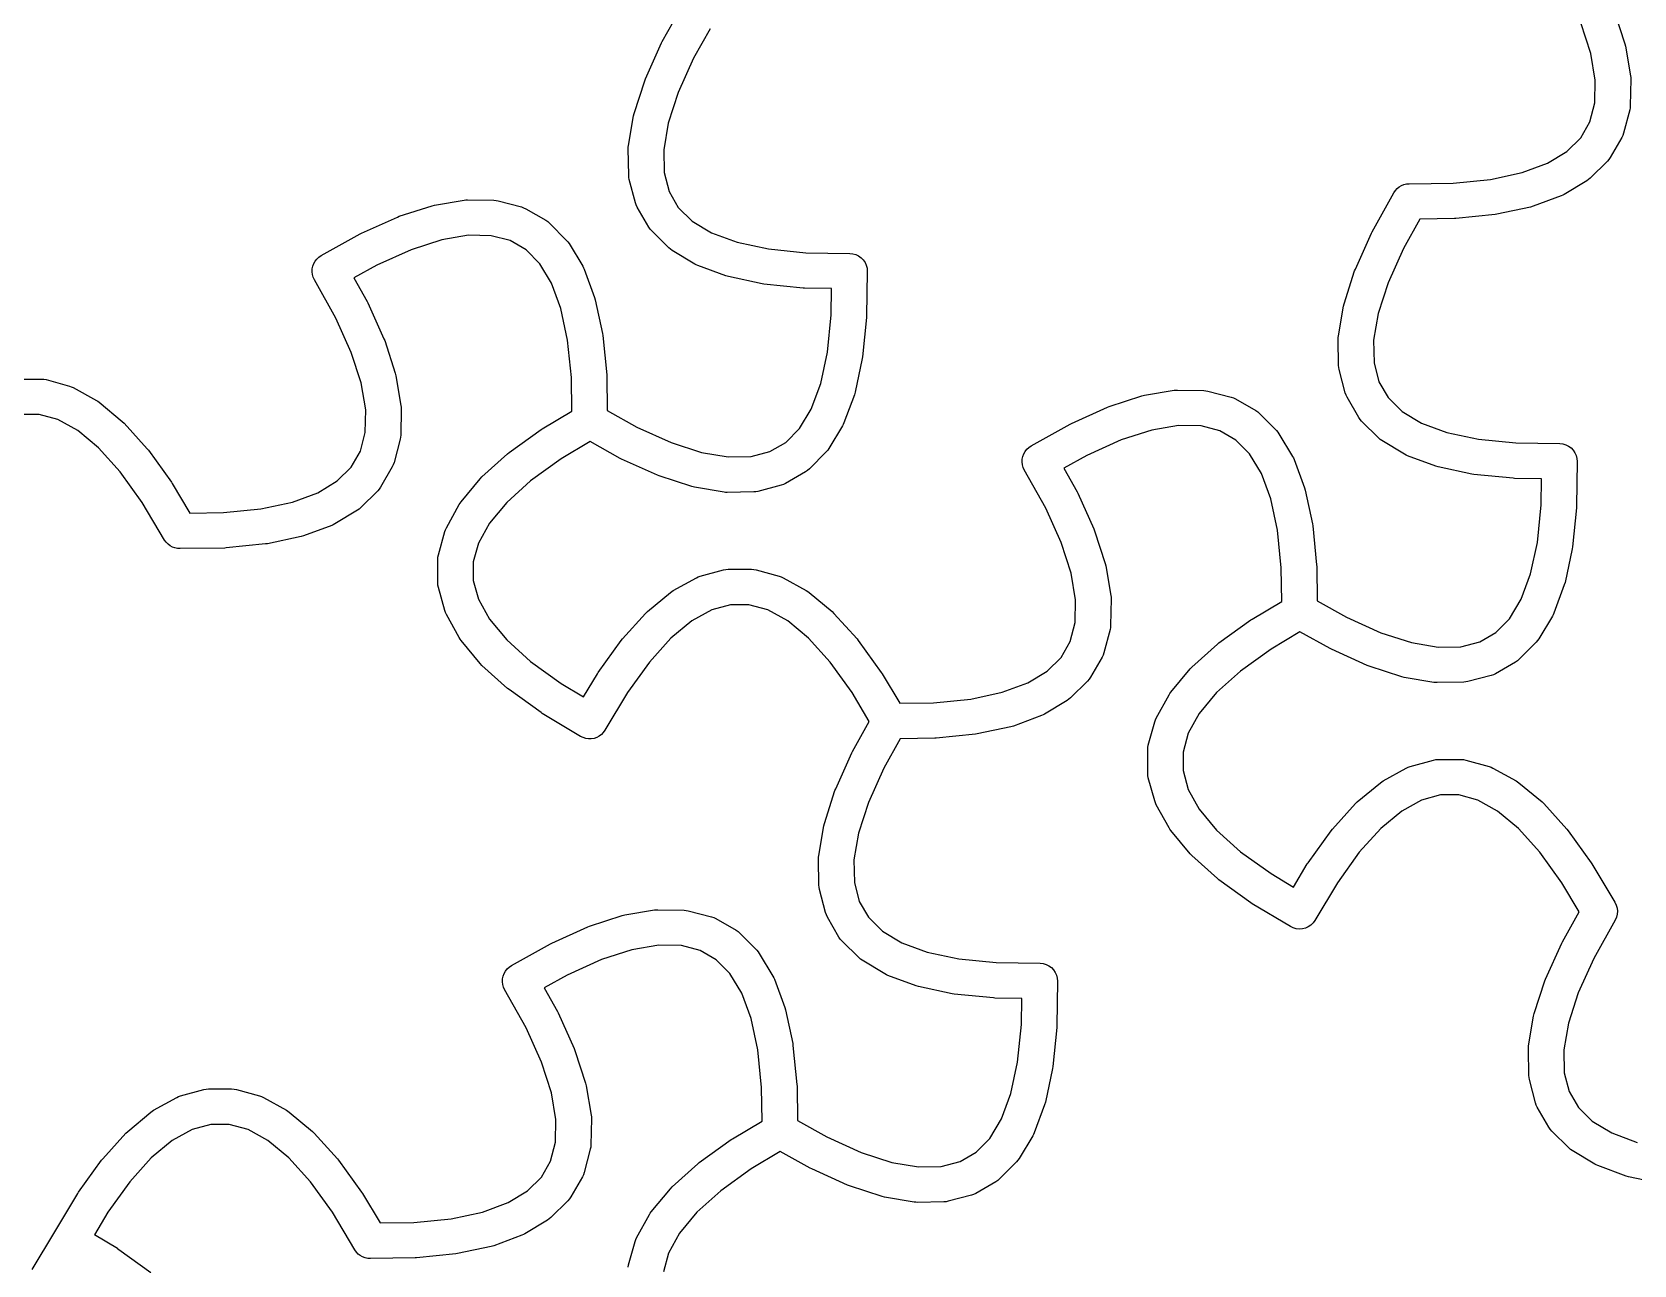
# Model space of a CAD drawing. Header units: millimetres. Extents: x 0 to 304, y 0 to 228.
# Drawn here: x 180.6 to 248.4, y 52.1 to 104.3 of the extents above; entities that cross this region are included whole.
import ezdxf

# ---------------------------------------------------------------- set-up
doc = ezdxf.new("R2010")
doc.units = ezdxf.units.MM
doc.layers.add('VISIBLE', color=7, linetype='CONTINUOUS')

msp = doc.modelspace()

# ---------------------------------------------------------------- linework, layer by layer
at = {"layer": 'VISIBLE'}
for p, q in [((207.320255, 103.853442), (208.030375, 105.126324)), ((247.614311, 105.147103), (248.063349, 103.760599)), ((246.619602, 103.350061), (246.200049, 104.645528)), ((206.606617, 102.27724), (207.291504, 103.796307)), ((207.291504, 103.796307), (207.320255, 103.853442)), ((209.340314, 104.395531), (208.645789, 103.150602)), ((248.063349, 103.760599), (248.089181, 103.655483)), ((208.645789, 103.150602), (207.991087, 101.698483)), ((246.812145, 102.219939), (246.619602, 103.350061)), ((248.089181, 103.655483), (248.302717, 102.402142)), ((248.302717, 102.402142), (248.311278, 102.332167)), ((206.127787, 100.813554), (206.576825, 102.200058)), ((206.576825, 102.200058), (206.606617, 102.27724)), ((246.793602, 101.259719), (246.812145, 102.219939)), ((248.313231, 102.261697), (248.291611, 101.142121)), ((248.311278, 102.332167), (248.313231, 102.261697)), ((207.991087, 101.698483), (207.571533, 100.403016)), ((246.585066, 100.458508), (246.793602, 101.259719)), ((248.284727, 101.054196), (248.267569, 100.967687)), ((248.291611, 101.142121), (248.284727, 101.054196)), ((205.888419, 99.455097), (206.101954, 100.708438)), ((206.101954, 100.708438), (206.127787, 100.813554)), ((207.571533, 100.403016), (207.378991, 99.272894)), ((246.195653, 99.784026), (246.585066, 100.458508)), ((248.267569, 100.967687), (248.011141, 99.982476)), ((245.606053, 99.202822), (246.195653, 99.784026)), ((247.934842, 99.79639), (247.443953, 98.946144)), ((247.979257, 99.886864), (247.934842, 99.79639)), ((248.011141, 99.982476), (247.979257, 99.886864)), ((205.877905, 99.314652), (205.879858, 99.385122)), ((205.899525, 98.195075), (205.877905, 99.314652)), ((205.879858, 99.385122), (205.888419, 99.455097)), ((207.378991, 99.272894), (207.397533, 98.312674)), ((244.783748, 98.706654), (245.606053, 99.202822)), ((243.708763, 98.308339), (244.783748, 98.706654)), ((247.320947, 98.787024), (246.595943, 98.072346)), ((247.387808, 98.862442), (247.320947, 98.787024)), ((247.443953, 98.946144), (247.387808, 98.862442)), ((205.906409, 98.107151), (205.899525, 98.195075)), ((205.923567, 98.020642), (205.906409, 98.107151)), ((206.179995, 97.035431), (205.923567, 98.020642)), ((207.397533, 98.312674), (207.60607, 97.511463)), ((238.426661, 97.629816), (238.513262, 97.700989)), ((238.513262, 97.700989), (238.609503, 97.75846)), ((238.609503, 97.75846), (238.713235, 97.800945)), ((238.713235, 97.800945), (238.822141, 97.827494)), ((238.822141, 97.827494), (238.933787, 97.837516)), ((238.933787, 97.837516), (240.792156, 97.864879)), ((240.792156, 97.864879), (242.377079, 98.02395)), ((242.377079, 98.02395), (243.708763, 98.308339)), ((246.4569, 97.964308), (245.498128, 97.385796)), ((246.529603, 98.014232), (246.4569, 97.964308)), ((246.595943, 98.072346), (246.529603, 98.014232)), ((197.679898, 96.934904), (198.933239, 97.14844)), ((198.933239, 97.14844), (199.003214, 97.157001)), ((199.003214, 97.157001), (199.073684, 97.158954)), ((199.073684, 97.158954), (200.193261, 97.137334)), ((200.193261, 97.137334), (200.281185, 97.13045)), ((200.281185, 97.13045), (200.367694, 97.113292)), ((200.367694, 97.113292), (201.352905, 96.856864)), ((206.211878, 96.939818), (206.179995, 97.035431)), ((207.60607, 97.511463), (207.995483, 96.83698)), ((237.368778, 95.801964), (238.28986, 97.452994)), ((238.28986, 97.452994), (238.351635, 97.546531)), ((238.351635, 97.546531), (238.426661, 97.629816)), ((245.371242, 97.324679), (244.17905, 96.882936)), ((245.436123, 97.352253), (245.371242, 97.324679)), ((245.498128, 97.385796), (245.436123, 97.352253)), ((194.592029, 95.745355), (196.111096, 96.430241)), ((196.111096, 96.430241), (196.188278, 96.460034)), ((196.188278, 96.460034), (197.574782, 96.909072)), ((197.574782, 96.909072), (197.679898, 96.934904)), ((201.352905, 96.856864), (201.448518, 96.82498)), ((201.448518, 96.82498), (201.538992, 96.780565)), ((201.538992, 96.780565), (202.389237, 96.289676)), ((202.389237, 96.289676), (202.472939, 96.23353)), ((206.256294, 96.849344), (206.211878, 96.939818)), ((206.747183, 95.999099), (206.256294, 96.849344)), ((207.995483, 96.83698), (208.585083, 96.255777)), ((239.388837, 96.344054), (238.694312, 95.099125)), ((240.846246, 96.365513), (239.388837, 96.344054)), ((240.910101, 96.369181), (240.846246, 96.365513)), ((242.568096, 96.535586), (240.910101, 96.369181)), ((242.649833, 96.548375), (242.568096, 96.535586)), ((244.0751, 96.85275), (242.649833, 96.548375)), ((244.17905, 96.882936), (244.0751, 96.85275)), ((192.883865, 94.795522), (194.534894, 95.716604)), ((194.534894, 95.716604), (194.592029, 95.745355)), ((199.115442, 95.657868), (197.98532, 95.465325)), ((200.075662, 95.639325), (199.115442, 95.657868)), ((200.876873, 95.430788), (200.075662, 95.639325)), ((202.472939, 96.23353), (202.548357, 96.16667)), ((202.548357, 96.16667), (203.263036, 95.441666)), ((206.803328, 95.915397), (206.747183, 95.999099)), ((206.870189, 95.839979), (206.803328, 95.915397)), ((207.595193, 95.1253), (206.870189, 95.839979)), ((208.585083, 96.255777), (209.407387, 95.759609)), ((209.407387, 95.759609), (210.482373, 95.361294)), ((236.65514, 94.225762), (237.340026, 95.74483)), ((237.340026, 95.74483), (237.368778, 95.801964)), ((196.689853, 95.045771), (195.237734, 94.391069)), ((197.98532, 95.465325), (196.689853, 95.045771)), ((201.551356, 95.041376), (200.876873, 95.430788)), ((202.132559, 94.451775), (201.551356, 95.041376)), ((203.263036, 95.441666), (203.321149, 95.375326)), ((203.321149, 95.375326), (203.371074, 95.302623)), ((203.371074, 95.302623), (203.949585, 94.343851)), ((207.661533, 95.067187), (207.595193, 95.1253)), ((207.734236, 95.017262), (207.661533, 95.067187)), ((208.693008, 94.438751), (207.734236, 95.017262)), ((210.482373, 95.361294), (211.814057, 95.076905)), ((211.814057, 95.076905), (213.39898, 94.917834)), ((238.694312, 95.099125), (238.03961, 93.647006)), ((192.504605, 94.229921), (192.527753, 94.345311)), ((192.527753, 94.345311), (192.568668, 94.455659)), ((192.568668, 94.455659), (192.62634, 94.558248)), ((192.62634, 94.558248), (192.699352, 94.650551)), ((192.699352, 94.650551), (192.785903, 94.730297)), ((192.785903, 94.730297), (192.883865, 94.795522)), ((195.237734, 94.391069), (194.269628, 93.850979)), ((202.628727, 93.629471), (202.132559, 94.451775)), ((203.949585, 94.343851), (203.983129, 94.281846)), ((203.983129, 94.281846), (204.010702, 94.216965)), ((208.755013, 94.405207), (208.693008, 94.438751)), ((208.819893, 94.377634), (208.755013, 94.405207)), ((210.012086, 93.935891), (208.819893, 94.377634)), ((213.39898, 94.917834), (215.257349, 94.890471)), ((215.257349, 94.890471), (215.387403, 94.87716)), ((215.387403, 94.87716), (215.51317, 94.841469)), ((215.51317, 94.841469), (215.630829, 94.78448)), ((215.630829, 94.78448), (215.736804, 94.707925)), ((215.736804, 94.707925), (215.827875, 94.614132)), ((215.827875, 94.614132), (215.901276, 94.505949)), ((215.901276, 94.505949), (215.954776, 94.386663)), ((215.954776, 94.386663), (215.98675, 94.2599)), ((215.98675, 94.2599), (215.996225, 94.12951)), ((192.499792, 94.112331), (192.504605, 94.229921)), ((192.513434, 93.995436), (192.499792, 94.112331)), ((192.545195, 93.882114), (192.513434, 93.995436)), ((192.594292, 93.775155), (192.545195, 93.882114)), ((193.499779, 92.152079), (192.594292, 93.775155)), ((194.269628, 93.850979), (194.825313, 92.854919)), ((203.027042, 92.554486), (202.628727, 93.629471)), ((204.010702, 94.216965), (204.452445, 93.024772)), ((210.116036, 93.905704), (210.012086, 93.935891)), ((211.541303, 93.60133), (210.116036, 93.905704)), ((211.62304, 93.58854), (211.541303, 93.60133)), ((213.281034, 93.422136), (211.62304, 93.58854)), ((215.996225, 94.12951), (215.968391, 92.239135)), ((236.17631, 92.762076), (236.625347, 94.148581)), ((236.625347, 94.148581), (236.65514, 94.225762)), ((238.03961, 93.647006), (237.620056, 92.351538)), ((204.452445, 93.024772), (204.482632, 92.920823)), ((204.482632, 92.920823), (204.787006, 91.495556)), ((213.34489, 93.418468), (213.281034, 93.422136)), ((214.485346, 93.401675), (213.34489, 93.418468)), ((214.469025, 92.293225), (214.485346, 93.401675)), ((194.825313, 92.854919), (194.854064, 92.797785)), ((194.854064, 92.797785), (195.538951, 91.278717)), ((203.311431, 91.222801), (203.027042, 92.554486)), ((214.309954, 90.708303), (214.469025, 92.293225)), ((215.968391, 92.239135), (215.964723, 92.17528)), ((235.936942, 91.403619), (236.150477, 92.65696)), ((236.150477, 92.65696), (236.17631, 92.762076)), ((237.620056, 92.351538), (237.427514, 91.221417)), ((194.154481, 90.699961), (193.499779, 92.152079)), ((215.964723, 92.17528), (215.798318, 90.517286)), ((195.538951, 91.278717), (195.568743, 91.201535)), ((195.568743, 91.201535), (196.017781, 89.815031)), ((203.470502, 89.637879), (203.311431, 91.222801)), ((204.787006, 91.495556), (204.799796, 91.413818)), ((204.799796, 91.413818), (204.9662, 89.755824)), ((235.926428, 91.263174), (235.928381, 91.333644)), ((235.948047, 90.143598), (235.926428, 91.263174)), ((235.928381, 91.333644), (235.936942, 91.403619)), ((237.427514, 91.221417), (237.446056, 90.261196)), ((194.574035, 89.404493), (194.154481, 90.699961)), ((214.025564, 89.376618), (214.309954, 90.708303)), ((215.785529, 90.435548), (215.481154, 89.010281)), ((215.798318, 90.517286), (215.785529, 90.435548)), ((237.446056, 90.261196), (237.654593, 89.459986)), ((180.058372, 89.573213), (181.040151, 89.573213)), ((181.040151, 89.573213), (181.140711, 89.566441)), ((181.140711, 89.566441), (181.239456, 89.546246)), ((181.239456, 89.546246), (182.220887, 89.275714)), ((196.017781, 89.815031), (196.043613, 89.709915)), ((196.043613, 89.709915), (196.257149, 88.456574)), ((203.49149, 88.212476), (203.470502, 89.637879)), ((204.9662, 89.755824), (204.969868, 89.691969)), ((204.969868, 89.691969), (204.991328, 88.23456)), ((235.954931, 90.055673), (235.948047, 90.143598)), ((235.97209, 89.969164), (235.954931, 90.055673)), ((236.228517, 88.983953), (235.97209, 89.969164)), ((182.220887, 89.275714), (182.304385, 89.247319)), ((182.304385, 89.247319), (182.383973, 89.209318)), ((182.383973, 89.209318), (183.364364, 88.668253)), ((194.766577, 88.274371), (194.574035, 89.404493)), ((213.62725, 88.301633), (214.025564, 89.376618)), ((215.450968, 88.906332), (215.009225, 87.714139)), ((215.481154, 89.010281), (215.450968, 88.906332)), ((226.2368, 88.408557), (227.623305, 88.857594)), ((227.623305, 88.857594), (227.728421, 88.883427)), ((227.728421, 88.883427), (228.981762, 89.096962)), ((228.981762, 89.096962), (229.051737, 89.105523)), ((229.051737, 89.105523), (229.122207, 89.107476)), ((229.122207, 89.107476), (230.241783, 89.085857)), ((230.241783, 89.085857), (230.329708, 89.078972)), ((230.329708, 89.078972), (230.416217, 89.061814)), ((230.416217, 89.061814), (231.401428, 88.805386)), ((236.260401, 88.888341), (236.228517, 88.983953)), ((236.304816, 88.797867), (236.260401, 88.888341)), ((237.654593, 89.459986), (238.044005, 88.785503)), ((183.364364, 88.668253), (183.424416, 88.631327)), ((183.424416, 88.631327), (183.480736, 88.588926)), ((183.480736, 88.588926), (184.459393, 87.777328)), ((194.748035, 87.314151), (194.766577, 88.274371)), ((196.267663, 88.316129), (196.246043, 87.196553)), ((196.257149, 88.456574), (196.26571, 88.386599)), ((196.26571, 88.386599), (196.267663, 88.316129)), ((202.240067, 87.465187), (203.49149, 88.212476)), ((204.991328, 88.23456), (206.236257, 87.540035)), ((213.131082, 87.479329), (213.62725, 88.301633)), ((224.640551, 87.693878), (226.159619, 88.378764)), ((226.159619, 88.378764), (226.2368, 88.408557)), ((231.401428, 88.805386), (231.49704, 88.773503)), ((231.49704, 88.773503), (231.587514, 88.729088)), ((231.587514, 88.729088), (232.43776, 88.238198)), ((232.43776, 88.238198), (232.521461, 88.182053)), ((232.521461, 88.182053), (232.596879, 88.115192)), ((236.795706, 87.947622), (236.304816, 88.797867)), ((238.044005, 88.785503), (238.633606, 88.2043)), ((238.633606, 88.2043), (239.45591, 87.708131)), ((180.938674, 88.073213), (180.159849, 88.073213)), ((181.736811, 87.853206), (180.938674, 88.073213)), ((182.577658, 87.389154), (181.736811, 87.853206)), ((184.459393, 87.777328), (184.53751, 87.702398)), ((184.53751, 87.702398), (185.513739, 86.620268)), ((206.236257, 87.540035), (207.688375, 86.885333)), ((212.549878, 86.889728), (213.131082, 87.479329)), ((214.948108, 87.587253), (214.369596, 86.628481)), ((214.981651, 87.649258), (214.948108, 87.587253)), ((215.009225, 87.714139), (214.981651, 87.649258)), ((222.932387, 86.744044), (224.583417, 87.665126)), ((224.583417, 87.665126), (224.640551, 87.693878)), ((229.163965, 87.60639), (228.033843, 87.413848)), ((230.124185, 87.587848), (229.163965, 87.60639)), ((230.925396, 87.379311), (230.124185, 87.587848)), ((232.596879, 88.115192), (233.311558, 87.390188)), ((236.851851, 87.86392), (236.795706, 87.947622)), ((236.918712, 87.788502), (236.851851, 87.86392)), ((237.643716, 87.073823), (236.918712, 87.788502)), ((239.45591, 87.708131), (240.530895, 87.309817)), ((183.460101, 86.657346), (182.577658, 87.389154)), ((194.539498, 86.51294), (194.748035, 87.314151)), ((196.222001, 87.022119), (195.965573, 86.036908)), ((196.239159, 87.108628), (196.222001, 87.022119)), ((196.246043, 87.196553), (196.239159, 87.108628)), ((200.833937, 86.456975), (202.1866, 87.430083)), ((202.1866, 87.430083), (202.240067, 87.465187)), ((204.260534, 86.92462), (203.036593, 86.193743)), ((205.533417, 86.2145), (204.260534, 86.92462)), ((207.688375, 86.885333), (208.983843, 86.465779)), ((211.875396, 86.500316), (212.549878, 86.889728)), ((226.738375, 86.994294), (225.286257, 86.339592)), ((228.033843, 87.413848), (226.738375, 86.994294)), ((231.599878, 86.989898), (230.925396, 87.379311)), ((232.181082, 86.400298), (231.599878, 86.989898)), ((233.311558, 87.390188), (233.369672, 87.323848)), ((233.369672, 87.323848), (233.419596, 87.251145)), ((233.419596, 87.251145), (233.998108, 86.292374)), ((237.710055, 87.015709), (237.643716, 87.073823)), ((237.782758, 86.965785), (237.710055, 87.015709)), ((238.74153, 86.387274), (237.782758, 86.965785)), ((240.530895, 87.309817), (241.86258, 87.025427)), ((241.86258, 87.025427), (243.447503, 86.866357)), ((243.447503, 86.866357), (245.305871, 86.838993)), ((245.305871, 86.838993), (245.435925, 86.825683)), ((245.435925, 86.825683), (245.561693, 86.789991)), ((184.372231, 85.646268), (183.460101, 86.657346)), ((185.513739, 86.620268), (185.565684, 86.555876)), ((185.565684, 86.555876), (186.538792, 85.203213)), ((194.150085, 85.838458), (194.539498, 86.51294)), ((199.687415, 85.428801), (200.769545, 86.40503)), ((200.769545, 86.40503), (200.833937, 86.456975)), ((203.036593, 86.193743), (201.743545, 85.263522)), ((205.590551, 86.185749), (205.533417, 86.2145)), ((207.109619, 85.500863), (205.590551, 86.185749)), ((208.983843, 86.465779), (210.113965, 86.273236)), ((210.113965, 86.273236), (211.074185, 86.291779)), ((211.074185, 86.291779), (211.875396, 86.500316)), ((214.261558, 86.489439), (213.546879, 85.764434)), ((214.319672, 86.555778), (214.261558, 86.489439)), ((214.369596, 86.628481), (214.319672, 86.555778)), ((222.548315, 86.060854), (222.553128, 86.178444)), ((222.553128, 86.178444), (222.576276, 86.293834)), ((222.576276, 86.293834), (222.61719, 86.404181)), ((222.61719, 86.404181), (222.674863, 86.50677)), ((222.674863, 86.50677), (222.747874, 86.599074)), ((222.747874, 86.599074), (222.834426, 86.67882)), ((222.834426, 86.67882), (222.932387, 86.744044)), ((225.286257, 86.339592), (224.31815, 85.799502)), ((232.67725, 85.577994), (232.181082, 86.400298)), ((233.998108, 86.292374), (234.031651, 86.230368)), ((234.031651, 86.230368), (234.059225, 86.165488)), ((234.059225, 86.165488), (234.500968, 84.973295)), ((238.803535, 86.35373), (238.74153, 86.387274)), ((238.868416, 86.326156), (238.803535, 86.35373)), ((240.060609, 85.884413), (238.868416, 86.326156)), ((245.561693, 86.789991), (245.679351, 86.733002)), ((245.679351, 86.733002), (245.785326, 86.656448)), ((245.785326, 86.656448), (245.876398, 86.562654)), ((245.876398, 86.562654), (245.949799, 86.454471)), ((245.949799, 86.454471), (246.003299, 86.335186)), ((246.003299, 86.335186), (246.035272, 86.208422)), ((246.035272, 86.208422), (246.044748, 86.078033)), ((185.302452, 84.35322), (184.372231, 85.646268)), ((193.560485, 85.257254), (194.150085, 85.838458)), ((195.889274, 85.850822), (195.398385, 85.000576)), ((195.93369, 85.941296), (195.889274, 85.850822)), ((195.965573, 86.036908), (195.93369, 85.941296)), ((207.1868, 85.47107), (207.109619, 85.500863)), ((208.573305, 85.022033), (207.1868, 85.47107)), ((213.38776, 85.641429), (212.537514, 85.150539)), ((213.471461, 85.697574), (213.38776, 85.641429)), ((213.546879, 85.764434), (213.471461, 85.697574)), ((222.561957, 85.943959), (222.548315, 86.060854)), ((222.593717, 85.830636), (222.561957, 85.943959)), ((222.642814, 85.723678), (222.593717, 85.830636)), ((223.548301, 84.100602), (222.642814, 85.723678)), ((224.31815, 85.799502), (224.873836, 84.803442)), ((233.075564, 84.503009), (232.67725, 85.577994)), ((240.164558, 85.854227), (240.060609, 85.884413)), ((241.589825, 85.549853), (240.164558, 85.854227)), ((241.671563, 85.537063), (241.589825, 85.549853)), ((243.329557, 85.370658), (241.671563, 85.537063)), ((246.044748, 86.078033), (246.016913, 84.187658)), ((186.538792, 85.203213), (186.573896, 85.149747)), ((186.573896, 85.149747), (187.321185, 83.898323)), ((191.663195, 84.362772), (192.738181, 84.761086)), ((192.738181, 84.761086), (193.560485, 85.257254)), ((195.275379, 84.841456), (194.550375, 84.126778)), ((195.34224, 84.916875), (195.275379, 84.841456)), ((195.398385, 85.000576), (195.34224, 84.916875)), ((198.800888, 84.372027), (199.612485, 85.350684)), ((199.612485, 85.350684), (199.687415, 85.428801)), ((201.743545, 85.263522), (200.732467, 84.351391)), ((208.678421, 84.9962), (208.573305, 85.022033)), ((209.931762, 84.782664), (208.678421, 84.9962)), ((210.001737, 84.774103), (209.931762, 84.782664)), ((210.072207, 84.77215), (210.001737, 84.774103)), ((211.191783, 84.79377), (210.072207, 84.77215)), ((211.279708, 84.800654), (211.191783, 84.79377)), ((211.366217, 84.817812), (211.279708, 84.800654)), ((212.351428, 85.07424), (211.366217, 84.817812)), ((212.44704, 85.106124), (212.351428, 85.07424)), ((212.537514, 85.150539), (212.44704, 85.106124)), ((224.873836, 84.803442), (224.902587, 84.746307)), ((234.500968, 84.973295), (234.531154, 84.869346)), ((234.531154, 84.869346), (234.835529, 83.444079)), ((243.393412, 85.36699), (243.329557, 85.370658)), ((244.533868, 85.350198), (243.393412, 85.36699)), ((244.517547, 84.241748), (244.533868, 85.350198)), ((186.255334, 82.757507), (185.302452, 84.35322)), ((190.331511, 84.078382), (191.663195, 84.362772)), ((194.550375, 84.126778), (194.484035, 84.068664)), ((198.180495, 83.275263), (198.72156, 84.255655)), ((198.72156, 84.255655), (198.758486, 84.315707)), ((198.758486, 84.315707), (198.800888, 84.372027)), ((200.732467, 84.351391), (200.00066, 83.468948)), ((224.203003, 82.648483), (223.548301, 84.100602)), ((224.902587, 84.746307), (225.587473, 83.22724)), ((233.359954, 83.171324), (233.075564, 84.503009)), ((244.358476, 82.656825), (244.517547, 84.241748)), ((246.013246, 84.123802), (245.846841, 82.465808)), ((246.016913, 84.187658), (246.013246, 84.123802)), ((187.321185, 83.898323), (188.746588, 83.919311)), ((188.746588, 83.919311), (190.331511, 84.078382)), ((193.390555, 83.406685), (193.325674, 83.379111)), ((193.45256, 83.440228), (193.390555, 83.406685)), ((194.411332, 84.01874), (193.45256, 83.440228)), ((194.484035, 84.068664), (194.411332, 84.01874)), ((200.00066, 83.468948), (199.536608, 82.628102)), ((234.835529, 83.444079), (234.848318, 83.362341)), ((186.319836, 82.66583), (186.255334, 82.757507)), ((192.029532, 82.907182), (190.604265, 82.602807)), ((192.133482, 82.937368), (192.029532, 82.907182)), ((193.325674, 83.379111), (192.133482, 82.937368)), ((197.843567, 82.130746), (198.114099, 83.112178)), ((198.114099, 83.112178), (198.142495, 83.195676)), ((198.142495, 83.195676), (198.180495, 83.275263)), ((225.587473, 83.22724), (225.617266, 83.150058)), ((225.617266, 83.150058), (226.066303, 81.763554)), ((233.519025, 81.586401), (233.359954, 83.171324)), ((234.848318, 83.362341), (235.014723, 81.704347)), ((186.397281, 82.58479), (186.319836, 82.66583)), ((186.48594, 82.516197), (186.397281, 82.58479)), ((186.583832, 82.461585), (186.48594, 82.516197)), ((186.68877, 82.422173), (186.583832, 82.461585)), ((186.79841, 82.398841), (186.68877, 82.422173)), ((186.910303, 82.392111), (186.79841, 82.398841)), ((188.800678, 82.419945), (186.910303, 82.392111)), ((188.864534, 82.423613), (188.800678, 82.419945)), ((190.522528, 82.590018), (188.864534, 82.423613)), ((190.604265, 82.602807), (190.522528, 82.590018)), ((197.823373, 82.032002), (197.843567, 82.130746)), ((199.536608, 82.628102), (199.316601, 81.829965)), ((224.622557, 81.353016), (224.203003, 82.648483)), ((244.074087, 81.325141), (244.358476, 82.656825)), ((245.834051, 82.384071), (245.529677, 80.958804)), ((245.846841, 82.465808), (245.834051, 82.384071)), ((197.816601, 81.931441), (197.823373, 82.032002)), ((197.816601, 80.949663), (197.816601, 81.931441)), ((199.316601, 81.829965), (199.316601, 81.051139)), ((208.926158, 81.224237), (209.90759, 81.494769)), ((209.90759, 81.494769), (210.006334, 81.514963)), ((210.006334, 81.514963), (210.106895, 81.521735)), ((210.106895, 81.521735), (211.088673, 81.521735)), ((211.088673, 81.521735), (211.189234, 81.514963)), ((211.189234, 81.514963), (211.287978, 81.494769)), ((211.287978, 81.494769), (212.26941, 81.224237)), ((226.066303, 81.763554), (226.092136, 81.658438)), ((226.092136, 81.658438), (226.305672, 80.405097)), ((233.540013, 80.160998), (233.519025, 81.586401)), ((235.014723, 81.704347), (235.018391, 81.640491)), ((235.018391, 81.640491), (235.03985, 80.183082)), ((197.823373, 80.849102), (197.816601, 80.949663)), ((197.843567, 80.750358), (197.823373, 80.849102)), ((198.114099, 79.768926), (197.843567, 80.750358)), ((199.316601, 81.051139), (199.536608, 80.253002)), ((207.782681, 80.616776), (208.763073, 81.157841)), ((208.763073, 81.157841), (208.84266, 81.195841)), ((208.84266, 81.195841), (208.926158, 81.224237)), ((212.26941, 81.224237), (212.352908, 81.195841)), ((212.352908, 81.195841), (212.432495, 81.157841)), ((212.432495, 81.157841), (213.412887, 80.616776)), ((224.8151, 80.222894), (224.622557, 81.353016)), ((243.675773, 80.250155), (244.074087, 81.325141)), ((245.499491, 80.854854), (245.057747, 79.662662)), ((245.529677, 80.958804), (245.499491, 80.854854)), ((199.536608, 80.253002), (200.00066, 79.412156)), ((206.687652, 79.72585), (207.666309, 80.537448)), ((207.666309, 80.537448), (207.722629, 80.57985)), ((207.722629, 80.57985), (207.782681, 80.616776)), ((210.208371, 80.021735), (209.410234, 79.801728)), ((210.987197, 80.021735), (210.208371, 80.021735)), ((211.785334, 79.801728), (210.987197, 80.021735)), ((213.412887, 80.616776), (213.472939, 80.57985)), ((213.472939, 80.57985), (213.529258, 80.537448)), ((213.529258, 80.537448), (214.507916, 79.72585)), ((224.796557, 79.262674), (224.8151, 80.222894)), ((226.316186, 80.264652), (226.294566, 79.145075)), ((226.305672, 80.405097), (226.314233, 80.335122)), ((226.314233, 80.335122), (226.316186, 80.264652)), ((232.288589, 79.41371), (233.540013, 80.160998)), ((235.03985, 80.183082), (236.284779, 79.488557)), ((243.179604, 79.427851), (243.675773, 80.250155)), ((198.142495, 79.685428), (198.114099, 79.768926)), ((198.180495, 79.605841), (198.142495, 79.685428)), ((198.72156, 78.625449), (198.180495, 79.605841)), ((200.00066, 79.412156), (200.732467, 78.529713)), ((205.633306, 78.568791), (206.609535, 79.650921)), ((206.609535, 79.650921), (206.687652, 79.72585)), ((208.569388, 79.337676), (207.686945, 78.605869)), ((209.410234, 79.801728), (208.569388, 79.337676)), ((212.62618, 79.337676), (211.785334, 79.801728)), ((213.508623, 78.605869), (212.62618, 79.337676)), ((214.507916, 79.72585), (214.586033, 79.650921)), ((214.586033, 79.650921), (215.562262, 78.568791)), ((230.88246, 78.405498), (232.235123, 79.378605)), ((232.235123, 79.378605), (232.288589, 79.41371)), ((236.284779, 79.488557), (237.736898, 78.833855)), ((242.598401, 78.838251), (243.179604, 79.427851)), ((244.99663, 79.535776), (244.418119, 78.577004)), ((245.030174, 79.597781), (244.99663, 79.535776)), ((245.057747, 79.662662), (245.030174, 79.597781)), ((224.58802, 78.461463), (224.796557, 79.262674)), ((226.270524, 78.970642), (226.014096, 77.985431)), ((226.287682, 79.057151), (226.270524, 78.970642)), ((226.294566, 79.145075), (226.287682, 79.057151)), ((234.309057, 78.873143), (233.085116, 78.142265)), ((235.58194, 78.163023), (234.309057, 78.873143)), ((237.736898, 78.833855), (239.032366, 78.414301)), ((241.923918, 78.448838), (242.598401, 78.838251)), ((198.758486, 78.565397), (198.72156, 78.625449)), ((198.800888, 78.509077), (198.758486, 78.565397)), ((199.612485, 77.53042), (198.800888, 78.509077)), ((200.732467, 78.529713), (201.743545, 77.617582)), ((204.608253, 77.151736), (205.581361, 78.504399)), ((205.581361, 78.504399), (205.633306, 78.568791)), ((207.686945, 78.605869), (206.774814, 77.594791)), ((214.420754, 77.594791), (213.508623, 78.605869)), ((215.562262, 78.568791), (215.614207, 78.504399)), ((215.614207, 78.504399), (216.587315, 77.151736)), ((224.198608, 77.78698), (224.58802, 78.461463)), ((226.014096, 77.985431), (225.982212, 77.889818)), ((229.735938, 77.377323), (230.818068, 78.353553)), ((230.818068, 78.353553), (230.88246, 78.405498)), ((233.085116, 78.142265), (231.792068, 77.212045)), ((235.639074, 78.134272), (235.58194, 78.163023)), ((237.158142, 77.449385), (235.639074, 78.134272)), ((239.032366, 78.414301), (240.162487, 78.221759)), ((240.162487, 78.221759), (241.122708, 78.240301)), ((241.122708, 78.240301), (241.923918, 78.448838)), ((244.310081, 78.437961), (243.595402, 77.712957)), ((244.368195, 78.504301), (244.310081, 78.437961)), ((244.418119, 78.577004), (244.368195, 78.504301)), ((199.687415, 77.452303), (199.612485, 77.53042)), ((200.769545, 76.476074), (199.687415, 77.452303)), ((201.743545, 77.617582), (203.036593, 76.687361)), ((206.774814, 77.594791), (205.844593, 76.301743)), ((215.350975, 76.301743), (214.420754, 77.594791)), ((223.609007, 77.205777), (224.198608, 77.78698)), ((225.937797, 77.799344), (225.446907, 76.949099)), ((225.982212, 77.889818), (225.937797, 77.799344)), ((228.84941, 76.320549), (229.661008, 77.299206)), ((229.661008, 77.299206), (229.735938, 77.377323)), ((237.235323, 77.419593), (237.158142, 77.449385)), ((238.621828, 76.970555), (237.235323, 77.419593)), ((243.436282, 77.589951), (242.586037, 77.099062)), ((243.519984, 77.646096), (243.436282, 77.589951)), ((243.595402, 77.712957), (243.519984, 77.646096)), ((203.036593, 76.687361), (203.988378, 76.119002)), ((203.988378, 76.119002), (204.573149, 77.098269)), ((204.573149, 77.098269), (204.608253, 77.151736)), ((216.587315, 77.151736), (216.622419, 77.098269)), ((216.622419, 77.098269), (217.369708, 75.846846)), ((221.711718, 76.311294), (222.786703, 76.709609)), ((222.786703, 76.709609), (223.609007, 77.205777)), ((225.323901, 76.789979), (224.598897, 76.0753)), ((225.390762, 76.865397), (225.323901, 76.789979)), ((225.446907, 76.949099), (225.390762, 76.865397)), ((231.792068, 77.212045), (230.78099, 76.299914)), ((238.726944, 76.944723), (238.621828, 76.970555)), ((239.980285, 76.731187), (238.726944, 76.944723)), ((240.05026, 76.722626), (239.980285, 76.731187)), ((240.120729, 76.720673), (240.05026, 76.722626)), ((241.240306, 76.742293), (240.120729, 76.720673)), ((241.328231, 76.749177), (241.240306, 76.742293)), ((241.414739, 76.766335), (241.328231, 76.749177)), ((242.399951, 77.022763), (241.414739, 76.766335)), ((242.495563, 77.054646), (242.399951, 77.022763)), ((242.586037, 77.099062), (242.495563, 77.054646)), ((200.833937, 76.424129), (200.769545, 76.476074)), ((202.1866, 75.451021), (200.833937, 76.424129)), ((205.844593, 76.301743), (204.891712, 74.70603)), ((216.081852, 75.077802), (215.350975, 76.301743)), ((218.795111, 75.867834), (220.380033, 76.026905)), ((220.380033, 76.026905), (221.711718, 76.311294)), ((224.459855, 75.967262), (223.501083, 75.388751)), ((224.532558, 76.017187), (224.459855, 75.967262)), ((224.598897, 76.0753), (224.532558, 76.017187)), ((228.229018, 75.223786), (228.770083, 76.204177)), ((228.770083, 76.204177), (228.807009, 76.264229)), ((228.807009, 76.264229), (228.84941, 76.320549)), ((230.78099, 76.299914), (230.049182, 75.417471)), ((202.240067, 75.415917), (202.1866, 75.451021)), ((203.863262, 74.446624), (202.240067, 75.415917)), ((217.369708, 75.846846), (218.795111, 75.867834)), ((223.374197, 75.327634), (222.182004, 74.885891)), ((223.439078, 75.355207), (223.374197, 75.327634)), ((223.501083, 75.388751), (223.439078, 75.355207)), ((230.049182, 75.417471), (229.58513, 74.576624)), ((204.823631, 74.610032), (204.741372, 74.525865)), ((204.891712, 74.70603), (204.823631, 74.610032)), ((215.371732, 73.804919), (216.081852, 75.077802)), ((222.078055, 74.855704), (220.652788, 74.55133)), ((222.182004, 74.885891), (222.078055, 74.855704)), ((227.89209, 74.079269), (228.162622, 75.060701)), ((228.162622, 75.060701), (228.191017, 75.144199)), ((228.191017, 75.144199), (228.229018, 75.223786)), ((203.968728, 74.3944), (203.863262, 74.446624)), ((204.081066, 74.359317), (203.968728, 74.3944)), ((204.197509, 74.342239), (204.081066, 74.359317)), ((204.31519, 74.343587), (204.197509, 74.342239)), ((204.431211, 74.363328), (204.31519, 74.343587)), ((204.542716, 74.400976), (204.431211, 74.363328)), ((204.646958, 74.455603), (204.542716, 74.400976)), ((204.741372, 74.525865), (204.646958, 74.455603)), ((217.391792, 74.347008), (216.697266, 73.102079)), ((218.849201, 74.368468), (217.391792, 74.347008)), ((218.913056, 74.372136), (218.849201, 74.368468)), ((220.57105, 74.53854), (218.913056, 74.372136)), ((220.652788, 74.55133), (220.57105, 74.53854)), ((227.865123, 73.879964), (227.871895, 73.980524)), ((227.871895, 73.980524), (227.89209, 74.079269)), ((229.58513, 74.576624), (229.365123, 73.778487)), ((214.658095, 72.228717), (215.342981, 73.747785)), ((215.342981, 73.747785), (215.371732, 73.804919)), ((227.865123, 72.898185), (227.865123, 73.879964)), ((229.365123, 73.778487), (229.365123, 72.999662)), ((238.97468, 73.172759), (239.956112, 73.443292)), ((239.956112, 73.443292), (240.054857, 73.463486)), ((240.054857, 73.463486), (240.155417, 73.470258)), ((240.155417, 73.470258), (241.137196, 73.470258)), ((241.137196, 73.470258), (241.237756, 73.463486)), ((241.237756, 73.463486), (241.336501, 73.443292)), ((241.336501, 73.443292), (242.317933, 73.172759)), ((216.697266, 73.102079), (216.042565, 71.649961)), ((227.871895, 72.797625), (227.865123, 72.898185)), ((227.89209, 72.69888), (227.871895, 72.797625)), ((228.162622, 71.717448), (227.89209, 72.69888)), ((229.365123, 72.999662), (229.58513, 72.201525)), ((237.771152, 72.528372), (237.831204, 72.565299)), ((237.831204, 72.565299), (238.811595, 73.106364)), ((238.811595, 73.106364), (238.891183, 73.144364)), ((238.891183, 73.144364), (238.97468, 73.172759)), ((242.317933, 73.172759), (242.401431, 73.144364)), ((242.401431, 73.144364), (242.481018, 73.106364)), ((242.481018, 73.106364), (243.461409, 72.565299)), ((243.461409, 72.565299), (243.521461, 72.528372)), ((214.179264, 70.765031), (214.628302, 72.151535)), ((214.628302, 72.151535), (214.658095, 72.228717)), ((229.58513, 72.201525), (230.049182, 71.360678)), ((236.736175, 71.674373), (237.714832, 72.485971)), ((237.714832, 72.485971), (237.771152, 72.528372)), ((240.256894, 71.970258), (239.458757, 71.750251)), ((241.035719, 71.970258), (240.256894, 71.970258)), ((241.833856, 71.750251), (241.035719, 71.970258)), ((243.521461, 72.528372), (243.577781, 72.485971)), ((243.577781, 72.485971), (244.556438, 71.674373)), ((216.042565, 71.649961), (215.623011, 70.354493)), ((228.191017, 71.633951), (228.162622, 71.717448)), ((228.229018, 71.554363), (228.191017, 71.633951)), ((228.770083, 70.573972), (228.229018, 71.554363)), ((230.049182, 71.360678), (230.78099, 70.478235)), ((235.681829, 70.517313), (236.658058, 71.599443)), ((236.658058, 71.599443), (236.736175, 71.674373)), ((238.61791, 71.286199), (237.735467, 70.554391)), ((239.458757, 71.750251), (238.61791, 71.286199)), ((242.674703, 71.286199), (241.833856, 71.750251)), ((243.557146, 70.554391), (242.674703, 71.286199)), ((244.556438, 71.674373), (244.634555, 71.599443)), ((244.634555, 71.599443), (245.610785, 70.517313)), ((213.939896, 69.406574), (214.153432, 70.659915)), ((214.153432, 70.659915), (214.179264, 70.765031)), ((228.807009, 70.51392), (228.770083, 70.573972)), ((237.735467, 70.554391), (236.823337, 69.543313)), ((244.469277, 69.543313), (243.557146, 70.554391)), ((215.623011, 70.354493), (215.430468, 69.224371)), ((228.84941, 70.4576), (228.807009, 70.51392)), ((229.661008, 69.478943), (228.84941, 70.4576)), ((230.78099, 70.478235), (231.792068, 69.566105)), ((234.656776, 69.100259), (235.629884, 70.452921)), ((235.629884, 70.452921), (235.681829, 70.517313)), ((245.610785, 70.517313), (245.662729, 70.452921)), ((245.662729, 70.452921), (246.635837, 69.100259)), ((213.929382, 69.266129), (213.931335, 69.336599)), ((213.951002, 68.146553), (213.929382, 69.266129)), ((213.931335, 69.336599), (213.939896, 69.406574)), ((215.430468, 69.224371), (215.449011, 68.264151)), ((229.735938, 69.400826), (229.661008, 69.478943)), ((230.818068, 68.424597), (229.735938, 69.400826)), ((231.792068, 69.566105), (233.085116, 68.635884)), ((236.823337, 69.543313), (235.893116, 68.250265)), ((245.399497, 68.250265), (244.469277, 69.543313)), ((233.085116, 68.635884), (234.036901, 68.067524)), ((234.036901, 68.067524), (234.621672, 69.046792)), ((234.621672, 69.046792), (234.656776, 69.100259)), ((246.635837, 69.100259), (246.670942, 69.046792)), ((246.670942, 69.046792), (247.640234, 67.423597)), ((213.957886, 68.058628), (213.951002, 68.146553)), ((213.975044, 67.972119), (213.957886, 68.058628)), ((214.231472, 66.986908), (213.975044, 67.972119)), ((215.449011, 68.264151), (215.657547, 67.46294)), ((230.88246, 68.372652), (230.818068, 68.424597)), ((232.235123, 67.399544), (230.88246, 68.372652)), ((235.893116, 68.250265), (234.940234, 66.654553)), ((246.130375, 67.026324), (245.399497, 68.250265)), ((215.657547, 67.46294), (216.04696, 66.788458)), ((232.288589, 67.36444), (232.235123, 67.399544)), ((233.911785, 66.395147), (232.288589, 67.36444)), ((247.640234, 67.423597), (247.697223, 67.305938)), ((247.697223, 67.305938), (247.732915, 67.180171)), ((247.732915, 67.180171), (247.746225, 67.050117)), ((204.239755, 66.411511), (205.62626, 66.860549)), ((205.62626, 66.860549), (205.731376, 66.886382)), ((205.731376, 66.886382), (206.984717, 67.099917)), ((206.984717, 67.099917), (207.054692, 67.108478)), ((207.054692, 67.108478), (207.125162, 67.110431)), ((207.125162, 67.110431), (208.244738, 67.088811)), ((208.244738, 67.088811), (208.332663, 67.081927)), ((208.332663, 67.081927), (208.419172, 67.064769)), ((208.419172, 67.064769), (209.404383, 66.808341)), ((209.404383, 66.808341), (209.499995, 66.776458)), ((209.499995, 66.776458), (209.590469, 66.732042)), ((209.590469, 66.732042), (210.440714, 66.241153)), ((214.263356, 66.891296), (214.231472, 66.986908)), ((214.307771, 66.800822), (214.263356, 66.891296)), ((214.79866, 65.950576), (214.307771, 66.800822)), ((216.04696, 66.788458), (216.636561, 66.207254)), ((234.769886, 66.457506), (234.661703, 66.384105)), ((234.86368, 66.548578), (234.769886, 66.457506)), ((234.940234, 66.654553), (234.86368, 66.548578)), ((245.420255, 65.753442), (246.130375, 67.026324)), ((247.651276, 66.673678), (246.745789, 65.050602)), ((247.704776, 66.792963), (247.651276, 66.673678)), ((247.73675, 66.919727), (247.704776, 66.792963)), ((247.746225, 67.050117), (247.73675, 66.919727)), ((202.643506, 65.696832), (204.162574, 66.381719)), ((204.162574, 66.381719), (204.239755, 66.411511)), ((210.440714, 66.241153), (210.524416, 66.185008)), ((210.524416, 66.185008), (210.599834, 66.118147)), ((210.599834, 66.118147), (211.314513, 65.393143)), ((214.854806, 65.866875), (214.79866, 65.950576)), ((214.921666, 65.791456), (214.854806, 65.866875)), ((215.64667, 65.076778), (214.921666, 65.791456)), ((216.636561, 66.207254), (217.458865, 65.711086)), ((234.029443, 66.338158), (233.911785, 66.395147)), ((234.15521, 66.302466), (234.029443, 66.338158)), ((234.285265, 66.289156), (234.15521, 66.302466)), ((234.415654, 66.298631), (234.285265, 66.289156)), ((234.542418, 66.330605), (234.415654, 66.298631)), ((234.661703, 66.384105), (234.542418, 66.330605)), ((200.935342, 64.746999), (202.586372, 65.668081)), ((202.586372, 65.668081), (202.643506, 65.696832)), ((206.036798, 65.416803), (204.74133, 64.997249)), ((207.166919, 65.609345), (206.036798, 65.416803)), ((208.12714, 65.590803), (207.166919, 65.609345)), ((208.92835, 65.382266), (208.12714, 65.590803)), ((209.602833, 64.992853), (208.92835, 65.382266)), ((211.314513, 65.393143), (211.372627, 65.326803)), ((211.372627, 65.326803), (211.422551, 65.2541)), ((211.422551, 65.2541), (212.001062, 64.295328)), ((217.458865, 65.711086), (218.53385, 65.312772)), ((218.53385, 65.312772), (219.865535, 65.028382)), ((244.706617, 64.17724), (245.391504, 65.696307)), ((245.391504, 65.696307), (245.420255, 65.753442)), ((200.620145, 64.407136), (200.677818, 64.509725)), ((200.677818, 64.509725), (200.750829, 64.602029)), ((200.750829, 64.602029), (200.837381, 64.681775)), ((200.837381, 64.681775), (200.935342, 64.746999)), ((204.74133, 64.997249), (203.289211, 64.342547)), ((210.184036, 64.403253), (209.602833, 64.992853)), ((215.71301, 65.018664), (215.64667, 65.076778)), ((215.785713, 64.96874), (215.71301, 65.018664)), ((216.744485, 64.390228), (215.785713, 64.96874)), ((219.865535, 65.028382), (221.450457, 64.869311)), ((221.450457, 64.869311), (223.308826, 64.841948)), ((223.308826, 64.841948), (223.43888, 64.828638)), ((223.43888, 64.828638), (223.564647, 64.792946)), ((223.564647, 64.792946), (223.682306, 64.735957)), ((223.682306, 64.735957), (223.788281, 64.659403)), ((223.788281, 64.659403), (223.879353, 64.565609)), ((223.879353, 64.565609), (223.952754, 64.457426)), ((223.952754, 64.457426), (224.006254, 64.338141)), ((246.745789, 65.050602), (246.091087, 63.598483)), ((200.55127, 64.063809), (200.556082, 64.181399)), ((200.564912, 63.946913), (200.55127, 64.063809)), ((200.556082, 64.181399), (200.579231, 64.296788)), ((200.596672, 63.833591), (200.564912, 63.946913)), ((200.579231, 64.296788), (200.620145, 64.407136)), ((200.645769, 63.726633), (200.596672, 63.833591)), ((203.289211, 64.342547), (202.321105, 63.802456)), ((202.321105, 63.802456), (202.87679, 62.806396)), ((210.680205, 63.580949), (210.184036, 64.403253)), ((212.001062, 64.295328), (212.034606, 64.233323)), ((212.034606, 64.233323), (212.062179, 64.168443)), ((212.062179, 64.168443), (212.503923, 62.97625)), ((216.80649, 64.356685), (216.744485, 64.390228)), ((216.871371, 64.329111), (216.80649, 64.356685)), ((218.063564, 63.887368), (216.871371, 64.329111)), ((218.167513, 63.857182), (218.063564, 63.887368)), ((219.59278, 63.552807), (218.167513, 63.857182)), ((224.006254, 64.338141), (224.038227, 64.211377)), ((224.047703, 64.080987), (224.019868, 62.190613)), ((224.038227, 64.211377), (224.047703, 64.080987)), ((244.227787, 62.713554), (244.676825, 64.100058)), ((244.676825, 64.100058), (244.706617, 64.17724)), ((201.551256, 62.103557), (200.645769, 63.726633)), ((211.078519, 62.505963), (210.680205, 63.580949)), ((219.674517, 63.540018), (219.59278, 63.552807)), ((221.332512, 63.373613), (219.674517, 63.540018)), ((221.396367, 63.369945), (221.332512, 63.373613)), ((222.536823, 63.353153), (221.396367, 63.369945)), ((222.520502, 62.244703), (222.536823, 63.353153)), ((246.091087, 63.598483), (245.671533, 62.303016)), ((202.87679, 62.806396), (202.905542, 62.749262)), ((202.905542, 62.749262), (203.590428, 61.230194)), ((211.362908, 61.174279), (211.078519, 62.505963)), ((212.503923, 62.97625), (212.534109, 62.8723)), ((212.534109, 62.8723), (212.838483, 61.447033)), ((243.988419, 61.355097), (244.201954, 62.608438)), ((244.201954, 62.608438), (244.227787, 62.713554)), ((202.205958, 60.651438), (201.551256, 62.103557)), ((222.361431, 60.65978), (222.520502, 62.244703)), ((224.0162, 62.126757), (223.849796, 60.468763)), ((224.019868, 62.190613), (224.0162, 62.126757)), ((245.671533, 62.303016), (245.478991, 61.172894)), ((203.590428, 61.230194), (203.620221, 61.153013)), ((203.620221, 61.153013), (204.069258, 59.766508)), ((211.521979, 59.589356), (211.362908, 61.174279)), ((212.838483, 61.447033), (212.851273, 61.365296)), ((212.851273, 61.365296), (213.017678, 59.707302)), ((243.977905, 61.214652), (243.979858, 61.285122)), ((243.999525, 60.095075), (243.977905, 61.214652)), ((243.979858, 61.285122), (243.988419, 61.355097)), ((245.478991, 61.172894), (245.497533, 60.212674)), ((202.625512, 59.35597), (202.205958, 60.651438)), ((222.077042, 59.328095), (222.361431, 60.65978)), ((223.837006, 60.387025), (223.532632, 58.961758)), ((223.849796, 60.468763), (223.837006, 60.387025)), ((204.069258, 59.766508), (204.095091, 59.661392)), ((213.017678, 59.707302), (213.021346, 59.643446)), ((244.006409, 60.007151), (243.999525, 60.095075)), ((244.023567, 59.920642), (244.006409, 60.007151)), ((244.279995, 58.935431), (244.023567, 59.920642)), ((245.497533, 60.212674), (245.70607, 59.411463)), ((185.785636, 58.619731), (186.766027, 59.160796)), ((186.766027, 59.160796), (186.845615, 59.198796)), ((186.845615, 59.198796), (186.929113, 59.227191)), ((186.929113, 59.227191), (187.910544, 59.497724)), ((187.910544, 59.497724), (188.009289, 59.517918)), ((188.009289, 59.517918), (188.109849, 59.52469)), ((188.109849, 59.52469), (189.091628, 59.52469)), ((189.091628, 59.52469), (189.192189, 59.517918)), ((189.192189, 59.517918), (189.290933, 59.497724)), ((189.290933, 59.497724), (190.272365, 59.227191)), ((190.272365, 59.227191), (190.355863, 59.198796)), ((190.355863, 59.198796), (190.43545, 59.160796)), ((190.43545, 59.160796), (191.415841, 58.619731)), ((202.818054, 58.225849), (202.625512, 59.35597)), ((204.095091, 59.661392), (204.308626, 58.408051)), ((211.542967, 58.163953), (211.521979, 59.589356)), ((213.021346, 59.643446), (213.042805, 58.186037)), ((221.678727, 58.25311), (222.077042, 59.328095)), ((245.70607, 59.411463), (246.095483, 58.73698)), ((184.690607, 57.728805), (185.669264, 58.540403)), ((185.669264, 58.540403), (185.725584, 58.582804)), ((185.725584, 58.582804), (185.785636, 58.619731)), ((191.415841, 58.619731), (191.475893, 58.582804)), ((191.475893, 58.582804), (191.532213, 58.540403)), ((191.532213, 58.540403), (192.51087, 57.728805)), ((204.308626, 58.408051), (204.317187, 58.338076)), ((204.317187, 58.338076), (204.31914, 58.267607)), ((223.502445, 58.857809), (223.060702, 57.665616)), ((223.532632, 58.961758), (223.502445, 58.857809)), ((244.311878, 58.839818), (244.279995, 58.935431)), ((244.356294, 58.749344), (244.311878, 58.839818)), ((244.847183, 57.899099), (244.356294, 58.749344)), ((246.095483, 58.73698), (246.685083, 58.155777)), ((183.636261, 56.571745), (184.61249, 57.653876)), ((184.61249, 57.653876), (184.690607, 57.728805)), ((187.413189, 57.804683), (186.572342, 57.340631)), ((188.211326, 58.02469), (187.413189, 57.804683)), ((188.990151, 58.02469), (188.211326, 58.02469)), ((189.788289, 57.804683), (188.990151, 58.02469)), ((190.629135, 57.340631), (189.788289, 57.804683)), ((192.51087, 57.728805), (192.588987, 57.653876)), ((192.588987, 57.653876), (193.565217, 56.571745)), ((202.799512, 57.265628), (202.818054, 58.225849)), ((204.31914, 58.267607), (204.297521, 57.14803)), ((210.291544, 57.416664), (211.542967, 58.163953)), ((213.042805, 58.186037), (214.287734, 57.491512)), ((221.182559, 57.430806), (221.678727, 58.25311)), ((223.060702, 57.665616), (223.033129, 57.600736)), ((244.903328, 57.815397), (244.847183, 57.899099)), ((244.970189, 57.739979), (244.903328, 57.815397)), ((245.695193, 57.0253), (244.970189, 57.739979)), ((246.685083, 58.155777), (247.507387, 57.659609)), ((247.507387, 57.659609), (248.582373, 57.261294)), ((186.572342, 57.340631), (185.689899, 56.608824)), ((191.511578, 56.608824), (190.629135, 57.340631)), ((202.590975, 56.464418), (202.799512, 57.265628)), ((204.273478, 56.973597), (204.01705, 55.988385)), ((204.290636, 57.060105), (204.273478, 56.973597)), ((204.297521, 57.14803), (204.290636, 57.060105)), ((208.885415, 56.408452), (210.238077, 57.38156)), ((210.238077, 57.38156), (210.291544, 57.416664)), ((214.287734, 57.491512), (215.739853, 56.83681)), ((220.601356, 56.841206), (221.182559, 57.430806)), ((222.999585, 57.53873), (222.421074, 56.579959)), ((223.033129, 57.600736), (222.999585, 57.53873)), ((245.761533, 56.967187), (245.695193, 57.0253)), ((245.834236, 56.917262), (245.761533, 56.967187)), ((182.611208, 55.154691), (183.584316, 56.507353)), ((183.584316, 56.507353), (183.636261, 56.571745)), ((185.689899, 56.608824), (184.777769, 55.597745)), ((192.423709, 55.597745), (191.511578, 56.608824)), ((193.565217, 56.571745), (193.617162, 56.507353)), ((193.617162, 56.507353), (194.590269, 55.154691)), ((202.201562, 55.789935), (202.590975, 56.464418)), ((207.738893, 55.380278), (208.821023, 56.356507)), ((208.821023, 56.356507), (208.885415, 56.408452)), ((212.312012, 56.876098), (211.08807, 56.14522)), ((213.584894, 56.165978), (212.312012, 56.876098)), ((215.739853, 56.83681), (217.03532, 56.417256)), ((217.03532, 56.417256), (218.165442, 56.224714)), ((219.125662, 56.243256), (219.926873, 56.451793)), ((219.926873, 56.451793), (220.601356, 56.841206)), ((222.313036, 56.440916), (221.598357, 55.715912)), ((222.371149, 56.507256), (222.313036, 56.440916)), ((222.421074, 56.579959), (222.371149, 56.507256)), ((246.793008, 56.338751), (245.834236, 56.917262)), ((246.855013, 56.305207), (246.793008, 56.338751)), ((246.919893, 56.277634), (246.855013, 56.305207)), ((201.611962, 55.208732), (202.201562, 55.789935)), ((203.940752, 55.802299), (203.449862, 54.952054)), ((203.985167, 55.892773), (203.940752, 55.802299)), ((204.01705, 55.988385), (203.985167, 55.892773)), ((211.08807, 56.14522), (209.795023, 55.214999)), ((213.642029, 56.137226), (213.584894, 56.165978)), ((215.161096, 55.45234), (213.642029, 56.137226)), ((218.165442, 56.224714), (219.125662, 56.243256)), ((221.522939, 55.649051), (221.439237, 55.592906)), ((221.598357, 55.715912), (221.522939, 55.649051)), ((248.112086, 55.835891), (246.919893, 56.277634)), ((248.216036, 55.805704), (248.112086, 55.835891)), ((249.641303, 55.50133), (248.216036, 55.805704)), ((181.606811, 53.478029), (182.576104, 55.101224)), ((182.576104, 55.101224), (182.611208, 55.154691)), ((184.777769, 55.597745), (183.847548, 54.304698)), ((193.35393, 54.304698), (192.423709, 55.597745)), ((194.590269, 55.154691), (194.625374, 55.101224)), ((194.625374, 55.101224), (195.372662, 53.849801)), ((200.789658, 54.712563), (201.611962, 55.208732)), ((203.449862, 54.952054), (203.393717, 54.868352)), ((206.852365, 54.323504), (207.663963, 55.302161)), ((207.663963, 55.302161), (207.738893, 55.380278)), ((209.795023, 55.214999), (208.783945, 54.302869)), ((215.238278, 55.422547), (215.161096, 55.45234)), ((216.624782, 54.97351), (215.238278, 55.422547)), ((216.729898, 54.947677), (216.624782, 54.97351)), ((217.983239, 54.734142), (216.729898, 54.947677)), ((220.402905, 55.025718), (219.417694, 54.76929)), ((220.498518, 55.057601), (220.402905, 55.025718)), ((220.588992, 55.102016), (220.498518, 55.057601)), ((221.439237, 55.592906), (220.588992, 55.102016)), ((183.847548, 54.304698), (183.279188, 53.352912)), ((194.306811, 52.708985), (193.35393, 54.304698)), ((198.382988, 54.02986), (199.714673, 54.314249)), ((199.714673, 54.314249), (200.789658, 54.712563)), ((203.326856, 54.792934), (202.601852, 54.078255)), ((203.393717, 54.868352), (203.326856, 54.792934)), ((206.773037, 54.207132), (206.809964, 54.267184)), ((206.809964, 54.267184), (206.852365, 54.323504)), ((208.783945, 54.302869), (208.052137, 53.420426)), ((218.053214, 54.725581), (217.983239, 54.734142)), ((218.123684, 54.723628), (218.053214, 54.725581)), ((219.243261, 54.745247), (218.123684, 54.723628)), ((219.331185, 54.752132), (219.243261, 54.745247)), ((219.417694, 54.76929), (219.331185, 54.752132)), ((195.372662, 53.849801), (196.798065, 53.870789)), ((196.798065, 53.870789), (198.382988, 54.02986)), ((202.462809, 53.970217), (201.504038, 53.391706)), ((202.535512, 54.020141), (202.462809, 53.970217)), ((202.601852, 54.078255), (202.535512, 54.020141)), ((206.231972, 53.226741), (206.773037, 54.207132)), ((180.65393, 51.882316), (181.606811, 53.478029)), ((184.258456, 52.768142), (183.279188, 53.352912)), ((200.184959, 52.888845), (200.08101, 52.858659)), ((201.377152, 53.330589), (200.184959, 52.888845)), ((201.442032, 53.358162), (201.377152, 53.330589)), ((201.504038, 53.391706), (201.442032, 53.358162)), ((205.895044, 52.082224), (206.165577, 53.063656)), ((206.165577, 53.063656), (206.193972, 53.147153)), ((206.193972, 53.147153), (206.231972, 53.226741)), ((208.052137, 53.420426), (207.588085, 52.579579)), ((184.258456, 52.768142), (184.311923, 52.733038)), ((184.311923, 52.733038), (185.664585, 51.75993)), ((194.371313, 52.617307), (194.306811, 52.708985)), ((194.448759, 52.536267), (194.371313, 52.617307)), ((194.537418, 52.467675), (194.448759, 52.536267)), ((194.63531, 52.413062), (194.537418, 52.467675)), ((194.740248, 52.37365), (194.63531, 52.413062)), ((194.849888, 52.350318), (194.740248, 52.37365)), ((194.961781, 52.343588), (194.849888, 52.350318)), ((196.852155, 52.371423), (194.961781, 52.343588)), ((196.916011, 52.37509), (196.852155, 52.371423)), ((198.574005, 52.541495), (196.916011, 52.37509)), ((198.655743, 52.554285), (198.574005, 52.541495)), ((200.08101, 52.858659), (198.655743, 52.554285)), ((207.588085, 52.579579), (207.368078, 51.781442)), ((205.87485, 51.983479), (205.895044, 52.082224))]:
    msp.add_line(p, q, dxfattribs=at)

doc.saveas('drawing.dxf')
